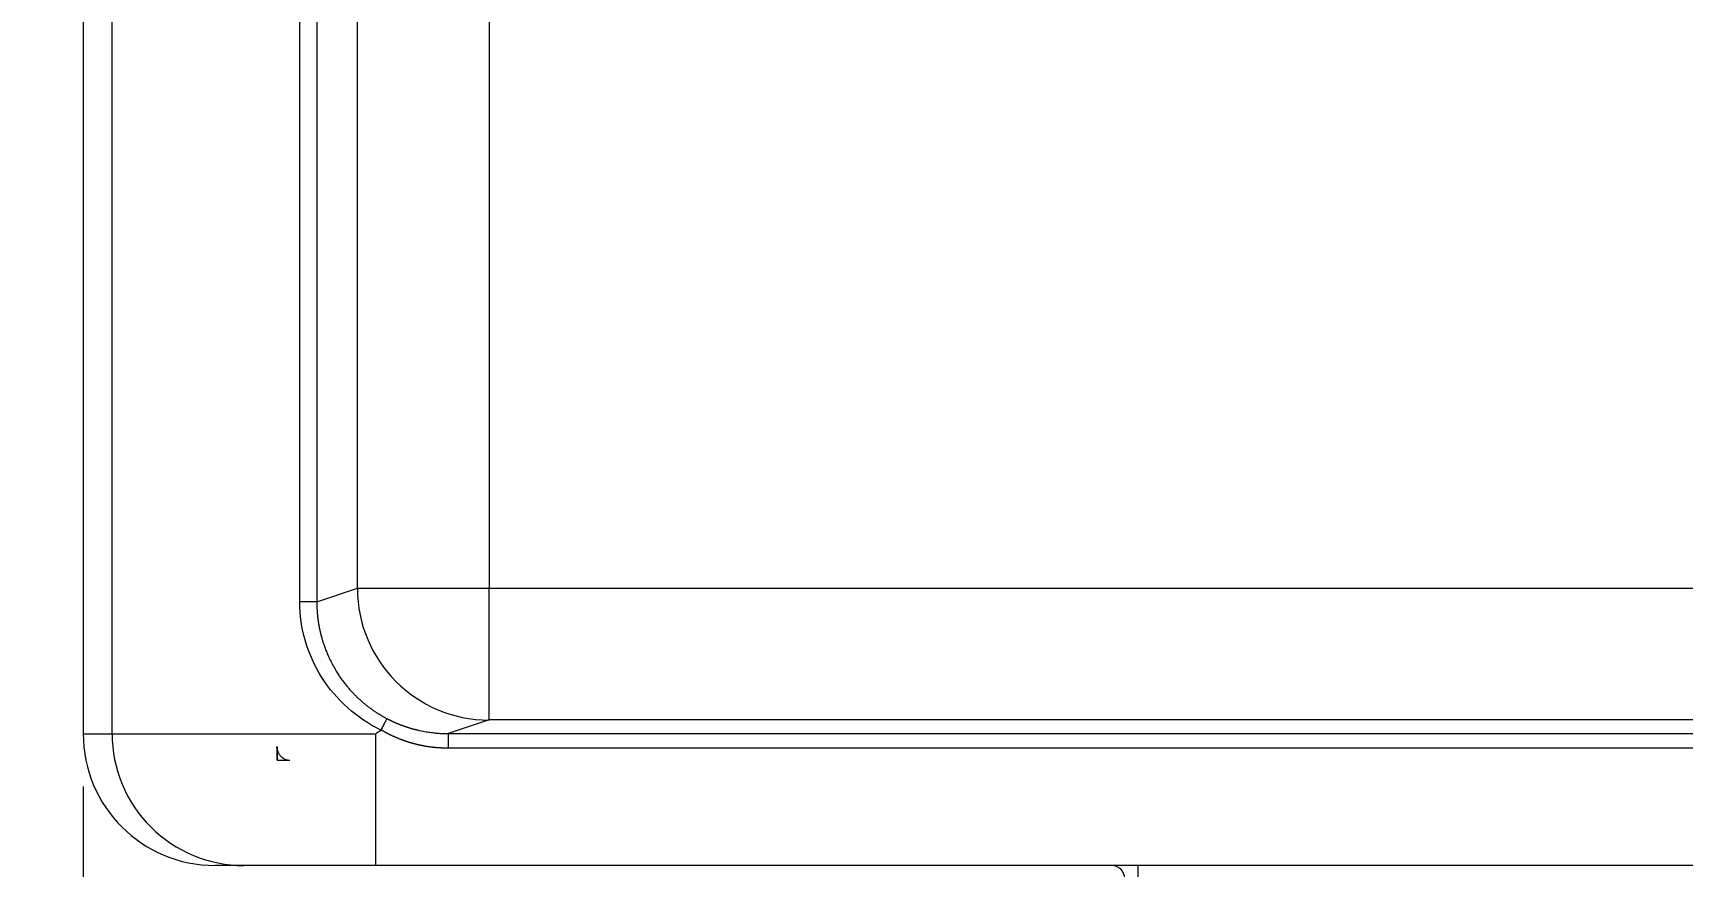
# Model space of a CAD drawing. Extents: x 4791 to 7950, y -873 to 2082.
# Drawn here: x 5465 to 5590.1, y 222.1 to 285.3 of the extents above; entities that cross this region are included whole.
import ezdxf

# ---------------------------------------------------------------- set-up
doc = ezdxf.new("R2010")
doc.units = 0
doc.header["$LTSCALE"] = 3
doc.header["$MEASUREMENT"] = 0
doc.header["$PDMODE"] = 3
doc.header["$PDSIZE"] = -10
doc.layers.get('0').update_dxf_attribs({"linetype": 'CONTINUOUS'})
doc.layers.get('DEFPOINTS').update_dxf_attribs({"linetype": 'CONTINUOUS'})
doc.layers.add('1', color=7, linetype='CONTINUOUS', true_color=0xffffff)
doc.styles.add('Daelim Dimension', font='')
doc.styles.get('Daelim Dimension').set_extended_font_data('나눔고딕')
doc.dimstyles.new('DEFAULT', dxfattribs={"dimscale": 2, "dimtxt": 2, "dimasz": 2, "dimexe": 0, "dimexo": 2, "dimgap": 1, "dimtad": 1, "dimdec": 1, "dimzin": 9, "dimdsep": 46, "dimtxsty": 'Daelim Dimension', "dimcen": 0.5, "dimclrd": 252, "dimclre": 252, "dimclrt": 3, "dimadec": 1, "dimazin": 0, "dimtfac": 1, "dimtdec": 1, "dimtix": 1, "dimtmove": 0, "dimatfit": 3, "dimfxl": 1, "dimtolj": 1, "dimtzin": 1, "dimlwd": 9, "dimlwe": 9, "dimarcsym": 0})

# ---------------------------------------------------------------- blocks, each defined once
blk = doc.blocks.new('*D11')
at = {"color": 5, "lineweight": 9, "ltscale": 0.5, "transparency": 16777216}
for p, q in [((5554.21, 347.13), (5337.81, 347.13)), ((5339.81, 196.63), (5339.81, 339.13)), ((5554.21, 188.63), (5337.81, 188.63))]:
    blk.add_line(p, q, dxfattribs=at)
at = {"color": 5, "ltscale": 0.5, "transparency": 16777216}
for points in [[(5338.48, 339.13), (5341.15, 339.13), (5339.81, 347.13)], [(5338.48, 196.63), (5341.15, 196.63), (5339.81, 188.63)]]:
    blk.add_solid(points, dxfattribs=at)
at = {"layer": 'DEFPOINTS', "color": 0, "ltscale": 0.5, "transparency": 16777216}
for p in [(5339.81, 347.13), (5558.21, 347.13), (5558.21, 188.63)]:
    blk.add_point(p, dxfattribs=at)
at = {"color": 7, "ltscale": 0.5, "transparency": 16777216, "insert": (5326.92, 267.88), "char_height": 20, "attachment_point": 5, "rotation": 90, "style": 'Daelim Dimension'}
blk.add_mtext('\\A1;160', dxfattribs=at)
blk = doc.blocks.new('*D13')
at = {"color": 5, "lineweight": 9, "ltscale": 0.5, "transparency": 16777216}
for p, q in [((6013.8, 229.13), (6013.8, 85.96)), ((5468.8, 228.13), (5468.8, 85.96)), ((5476.8, 87.96), (6005.8, 87.96))]:
    blk.add_line(p, q, dxfattribs=at)
at = {"color": 5, "ltscale": 0.5, "transparency": 16777216}
for points in [[(5476.8, 89.29), (5476.8, 86.62), (5468.8, 87.96)], [(6005.8, 89.29), (6005.8, 86.62), (6013.8, 87.96)]]:
    blk.add_solid(points, dxfattribs=at)
at = {"layer": 'DEFPOINTS', "color": 0, "ltscale": 0.5, "transparency": 16777216}
for p in [(6013.8, 233.13), (5468.8, 232.13), (6013.8, 87.96)]:
    blk.add_point(p, dxfattribs=at)
at = {"color": 7, "ltscale": 0.5, "transparency": 16777216, "insert": (5741.3, 100.73), "char_height": 20, "attachment_point": 5, "style": 'Daelim Dimension'}
blk.add_mtext('\\A1;545', dxfattribs=at)
blk = doc.blocks.new('*D10')
at = {"color": 5, "lineweight": 9, "ltscale": 0.5, "transparency": 16777216}
for p, q in [((5555.8, 334.55), (5406.96, 334.55)), ((5408.96, 326.55), (5408.96, 210.13)), ((5555.8, 202.13), (5406.96, 202.13))]:
    blk.add_line(p, q, dxfattribs=at)
at = {"color": 5, "ltscale": 0.5, "transparency": 16777216}
for points in [[(5407.62, 326.55), (5410.29, 326.55), (5408.96, 334.55)], [(5407.62, 210.13), (5410.29, 210.13), (5408.96, 202.13)]]:
    blk.add_solid(points, dxfattribs=at)
at = {"layer": 'DEFPOINTS', "color": 0, "ltscale": 0.5, "transparency": 16777216}
for p in [(5559.8, 334.55), (5408.96, 202.13), (5559.8, 202.13)]:
    blk.add_point(p, dxfattribs=at)
at = {"color": 7, "ltscale": 0.5, "transparency": 16777216, "insert": (5395.55, 268.34), "char_height": 20, "attachment_point": 5, "rotation": 90, "style": 'Daelim Dimension'}
blk.add_mtext('\\A1;132.5', dxfattribs=at)

msp = doc.modelspace()

# ---------------------------------------------------------------- linework, layer by layer
at = {"layer": '1', "color": 7, "linetype": 'Continuous', "lineweight": 18}
for p, q in [((5468.8, 312.13), (5468.8, 232.13)), ((5483.51, 231.13), (5483.51, 230.13)), ((5483.51, 230.13), (5484.49, 230.13)), ((5480.99, 222.13), (5478.8, 222.13)), ((5490.99, 222.13), (5480.99, 222.13)), ((5792.63, 222.13), (5490.99, 222.13))]:
    msp.add_line(p, q, dxfattribs=at)
at = {"layer": '1', "color": 7, "linetype": 'Continuous', "lineweight": 13}
for p, q in [((5470.99, 232.13), (5470.99, 312.13)), ((5485.23, 242.15), (5485.23, 302.1)), ((5486.52, 302.1), (5486.52, 242.15)), ((5489.6, 243.17), (5489.6, 297.73)), ((5499.59, 297.73), (5499.59, 243.17)), ((5486.52, 242.15), (5489.6, 243.17)), ((5489.6, 243.17), (5499.59, 243.17)), ((5499.59, 243.17), (5617.1, 243.17)), ((5499.59, 233.18), (5499.59, 243.17)), ((5486.52, 242.15), (5485.23, 242.15)), ((5499.59, 233.18), (5496.49, 232.14)), ((5617.1, 233.18), (5499.59, 233.18)), ((5468.8, 232.13), (5470.99, 232.13)), ((5470.99, 232.13), (5490.99, 232.13)), ((5490.99, 222.13), (5490.99, 232.13)), ((5496.49, 232.14), (5792.46, 232.14)), ((5496.49, 232.14), (5496.49, 231.03)), ((5792.48, 231.03), (5496.49, 231.03)), ((5548.82, 222.13), (5548.82, 221.14))]:
    msp.add_line(p, q, dxfattribs=at)
at = {"layer": '1', "color": 7, "linetype": 'Continuous', "lineweight": 18}
msp.add_arc((5546.82, 221.13), 1, 1, 90, dxfattribs=at)
at = {"layer": '1', "color": 7, "linetype": 'Continuous', "lineweight": 13}
for centre, major_axis, ratio, start_param, end_param in [((5499.59, 243.17), (-3.16, 9.49), 0.998478, 1.249746, 2.819629), ((5480.99, 232.13), (0, 10), 0.999848, 1.570796, 3.141593)]:
    msp.add_ellipse(centre, major_axis=major_axis, ratio=ratio, start_param=start_param, end_param=end_param, dxfattribs=at)
at = {"layer": '1', "color": 7, "linetype": 'Continuous', "lineweight": 18}
msp.add_ellipse((5478.8, 232.13), major_axis=(-10, 0), ratio=0.999848, start_param=0, end_param=1.570796, dxfattribs=at)
for points, knots in [([(5491.38, 232.41), (5489.56, 233.31), (5488, 234.69), (5485.82, 238.12), (5485.23, 240.12), (5485.23, 242.15)], [0, 0, 0, 0, 0.5, 0.5, 1, 1, 1, 1]), ([(5486.52, 242.15), (5486.52, 242.13), (5486.52, 242.1), (5486.52, 242.06), (5486.52, 242.01), (5486.52, 241.96), (5486.52, 241.92), (5486.52, 241.87), (5486.53, 241.82), (5486.53, 241.77), (5486.53, 241.73), (5486.53, 241.68), (5486.53, 241.63), (5486.54, 241.58), (5486.54, 241.53), (5486.54, 241.48), (5486.55, 241.44), (5486.55, 241.39), (5486.55, 241.34), (5486.56, 241.29), (5486.56, 241.24), (5486.57, 241.19), (5486.57, 241.14), (5486.58, 241.09), (5486.58, 241.04), (5486.59, 240.99), (5486.59, 240.94), (5486.6, 240.89), (5486.61, 240.83), (5486.61, 240.78), (5486.62, 240.73), (5486.63, 240.68), (5486.63, 240.63), (5486.64, 240.58), (5486.65, 240.52), (5486.66, 240.47), (5486.67, 240.42), (5486.68, 240.37), (5486.69, 240.31), (5486.7, 240.26), (5486.71, 240.21), (5486.72, 240.15), (5486.73, 240.1), (5486.74, 240.05), (5486.75, 239.99), (5486.76, 239.94), (5486.78, 239.89), (5486.79, 239.83), (5486.8, 239.78), (5486.81, 239.72), (5486.83, 239.67), (5486.84, 239.62), (5486.86, 239.56), (5486.87, 239.51), (5486.9, 239.39), (5486.95, 239.22), (5487.03, 238.97), (5487.13, 238.69), (5487.24, 238.39), (5487.38, 238.06), (5487.54, 237.71), (5487.73, 237.35), (5487.9, 237.05), (5488.04, 236.81), (5488.14, 236.66), (5488.23, 236.51), (5488.33, 236.37), (5488.43, 236.23), (5488.53, 236.1), (5488.63, 235.97), (5488.72, 235.85), (5488.82, 235.73), (5488.92, 235.61), (5489.01, 235.5), (5489.1, 235.4), (5489.19, 235.3), (5489.28, 235.21), (5489.37, 235.11), (5489.46, 235.03), (5489.54, 234.94), (5489.62, 234.87), (5489.7, 234.79), (5489.78, 234.73), (5489.85, 234.66), (5489.93, 234.59), (5490, 234.52), (5490.08, 234.46), (5490.16, 234.4), (5490.23, 234.33), (5490.31, 234.27), (5490.39, 234.21), (5490.46, 234.15), (5490.54, 234.1), (5490.62, 234.04), (5490.69, 233.99), (5490.77, 233.93), (5490.85, 233.88), (5490.93, 233.83), (5491, 233.77), (5491.08, 233.72), (5491.16, 233.68), (5491.23, 233.63), (5491.31, 233.58), (5491.39, 233.54), (5491.46, 233.49), (5491.54, 233.45), (5491.62, 233.4), (5491.69, 233.36), (5491.77, 233.32), (5491.82, 233.29), (5491.84, 233.28)], [0, 0, 0, 0, 0.004227, 0.008474, 0.012739, 0.017024, 0.021328, 0.02565, 0.029992, 0.034353, 0.038734, 0.043133, 0.047551, 0.051989, 0.056446, 0.060922, 0.065417, 0.069931, 0.074465, 0.079017, 0.083589, 0.088181, 0.092791, 0.097421, 0.102069, 0.106737, 0.111425, 0.116131, 0.120857, 0.125602, 0.130367, 0.135151, 0.139954, 0.144776, 0.149618, 0.154479, 0.159359, 0.164258, 0.169177, 0.174116, 0.179073, 0.18405, 0.189047, 0.194062, 0.199097, 0.204152, 0.209225, 0.214319, 0.219431, 0.224563, 0.229715, 0.234885, 0.240076, 0.245285, 0.250514, 0.272033, 0.296298, 0.323308, 0.353064, 0.385567, 0.420815, 0.458809, 0.49955, 0.51681, 0.53367, 0.55013, 0.566191, 0.581852, 0.597114, 0.611976, 0.626439, 0.640502, 0.654166, 0.667432, 0.680298, 0.692765, 0.704833, 0.716502, 0.727773, 0.738646, 0.74912, 0.758593, 0.768005, 0.777359, 0.786652, 0.795886, 0.805061, 0.814176, 0.823232, 0.832229, 0.841168, 0.850047, 0.858868, 0.867631, 0.876335, 0.884981, 0.893569, 0.902099, 0.910571, 0.918985, 0.927343, 0.935643, 0.943885, 0.952071, 0.9602, 0.968273, 0.976289, 0.984248, 0.992152, 1, 1, 1, 1]), ([(5491.84, 233.28), (5491.84, 233.28), (5491.84, 233.27), (5491.83, 233.25), (5491.82, 233.23), (5491.79, 233.19), (5491.78, 233.16), (5491.75, 233.1), (5491.73, 233.06), (5491.68, 232.98), (5491.66, 232.93), (5491.61, 232.84), (5491.58, 232.78), (5491.53, 232.68), (5491.5, 232.63), (5491.45, 232.52), (5491.42, 232.47), (5491.39, 232.42)], [0, 0, 0, 0, 0.125, 0.125, 0.25, 0.25, 0.375, 0.375, 0.5, 0.5, 0.625, 0.625, 0.75, 0.75, 0.875, 0.875, 1, 1, 1, 1]), ([(5491.84, 233.28), (5491.86, 233.27), (5491.89, 233.26), (5491.93, 233.24), (5491.97, 233.21), (5492.02, 233.19), (5492.06, 233.17), (5492.11, 233.15), (5492.16, 233.13), (5492.2, 233.1), (5492.25, 233.08), (5492.3, 233.06), (5492.35, 233.03), (5492.4, 233.01), (5492.45, 232.99), (5492.5, 232.97), (5492.55, 232.94), (5492.61, 232.92), (5492.66, 232.9), (5492.71, 232.88), (5492.77, 232.86), (5492.83, 232.83), (5492.88, 232.81), (5492.94, 232.79), (5493, 232.77), (5493.06, 232.75), (5493.12, 232.73), (5493.18, 232.7), (5493.24, 232.68), (5493.3, 232.66), (5493.36, 232.64), (5493.42, 232.62), (5493.49, 232.6), (5493.55, 232.58), (5493.62, 232.56), (5493.68, 232.54), (5493.75, 232.52), (5493.82, 232.5), (5493.89, 232.48), (5493.96, 232.47), (5494.03, 232.45), (5494.15, 232.42), (5494.34, 232.37), (5494.57, 232.33), (5494.8, 232.29), (5495.01, 232.25), (5495.2, 232.23), (5495.39, 232.2), (5495.56, 232.19), (5495.71, 232.17), (5495.86, 232.16), (5495.99, 232.16), (5496.1, 232.15), (5496.21, 232.15), (5496.3, 232.15), (5496.37, 232.14), (5496.43, 232.14), (5496.47, 232.14), (5496.49, 232.14)], [0, 0, 0, 0, 0.00993, 0.019991, 0.030184, 0.040509, 0.050965, 0.061553, 0.072272, 0.083123, 0.094105, 0.105219, 0.116465, 0.127843, 0.139352, 0.150993, 0.162766, 0.174671, 0.186707, 0.198875, 0.211176, 0.223607, 0.236171, 0.248867, 0.261694, 0.274654, 0.287745, 0.300968, 0.314323, 0.32781, 0.341429, 0.35518, 0.369063, 0.383078, 0.397225, 0.411504, 0.425915, 0.440458, 0.455133, 0.46994, 0.484879, 0.499951, 0.552376, 0.601979, 0.648759, 0.692716, 0.73385, 0.772161, 0.807648, 0.840313, 0.870155, 0.897173, 0.921369, 0.942741, 0.96129, 0.977017, 0.98992, 1, 1, 1, 1]), ([(5491.39, 232.42), (5491.39, 232.41), (5491.39, 232.41), (5491.39, 232.41), (5491.38, 232.41), (5491.38, 232.41)], [0, 0, 0, 0, 0.713472, 0.713472, 1, 1, 1, 1]), ([(5483.5, 231.13), (5483.5, 231.06), (5483.51, 230.99), (5483.53, 230.9), (5483.54, 230.86), (5483.55, 230.82), (5483.56, 230.8), (5483.57, 230.77), (5483.58, 230.75), (5483.61, 230.68), (5483.64, 230.62), (5483.69, 230.55), (5483.7, 230.54), (5483.71, 230.51), (5483.73, 230.5), (5483.76, 230.46), (5483.8, 230.41), (5483.85, 230.37), (5483.89, 230.34), (5483.9, 230.33), (5483.93, 230.31), (5483.94, 230.3), (5484.01, 230.25), (5484.06, 230.22), (5484.15, 230.19), (5484.18, 230.18), (5484.23, 230.16), (5484.24, 230.16), (5484.28, 230.15), (5484.29, 230.15), (5484.37, 230.13), (5484.43, 230.13), (5484.49, 230.13)], [0, 0, 0, 0, 0.125, 0.125, 0.1875, 0.1875, 0.21875, 0.21875, 0.25, 0.25, 0.375, 0.375, 0.40625, 0.40625, 0.4375, 0.4375, 0.5, 0.5625, 0.5625, 0.59375, 0.59375, 0.625, 0.625, 0.75, 0.75, 0.8125, 0.8125, 0.84375, 0.84375, 0.875, 0.875, 1, 1, 1, 1])]:
    msp.add_open_spline(points, degree=3, knots=knots, dxfattribs=at)
for points in [[(5490.99, 232.13), (5491.12, 232.22), (5491.25, 232.31), (5491.38, 232.41)], [(5483.51, 231.13), (5483.51, 231.13), (5483.51, 231.13), (5483.5, 231.13)], [(5483.51, 230.13), (5483.51, 230.46), (5483.51, 230.79), (5483.5, 231.13)]]:
    msp.add_open_spline(points, degree=3, dxfattribs=at)
at = {"layer": '1', "color": 7, "linetype": 'Continuous', "lineweight": 13}
msp.add_open_spline([(5496.49, 231.03), (5496.47, 231.03), (5496.44, 231.03), (5496.39, 231.03), (5496.34, 231.04), (5496.29, 231.04), (5496.24, 231.04), (5496.19, 231.04), (5496.14, 231.04), (5496.09, 231.04), (5496.04, 231.04), (5495.99, 231.05), (5495.94, 231.05), (5495.89, 231.05), (5495.84, 231.05), (5495.79, 231.06), (5495.74, 231.06), (5495.69, 231.07), (5495.64, 231.07), (5495.59, 231.07), (5495.54, 231.08), (5495.49, 231.08), (5495.44, 231.09), (5495.39, 231.09), (5495.34, 231.1), (5495.29, 231.1), (5495.24, 231.11), (5495.19, 231.12), (5495.14, 231.12), (5495.09, 231.13), (5495.05, 231.14), (5495, 231.14), (5494.95, 231.15), (5494.9, 231.16), (5494.85, 231.17), (5494.8, 231.17), (5494.75, 231.18), (5494.7, 231.19), (5494.66, 231.2), (5494.61, 231.21), (5494.56, 231.22), (5494.51, 231.23), (5494.46, 231.24), (5494.41, 231.25), (5494.37, 231.26), (5494.32, 231.27), (5494.27, 231.28), (5494.22, 231.29), (5494.17, 231.3), (5494.13, 231.31), (5494.08, 231.32), (5494.03, 231.34), (5493.98, 231.35), (5493.93, 231.36), (5493.89, 231.37), (5493.84, 231.39), (5493.79, 231.4), (5493.74, 231.41), (5493.7, 231.43), (5493.65, 231.44), (5493.6, 231.45), (5493.55, 231.47), (5493.51, 231.48), (5493.46, 231.5), (5493.41, 231.51), (5493.37, 231.53), (5493.32, 231.54), (5493.27, 231.56), (5493.23, 231.58), (5493.18, 231.59), (5493.13, 231.61), (5493.08, 231.63), (5493.04, 231.64), (5492.99, 231.66), (5492.94, 231.68), (5492.9, 231.7), (5492.85, 231.71), (5492.81, 231.73), (5492.76, 231.75), (5492.71, 231.77), (5492.67, 231.79), (5492.62, 231.81), (5492.57, 231.83), (5492.53, 231.85), (5492.48, 231.87), (5492.44, 231.89), (5492.39, 231.91), (5492.34, 231.93), (5492.3, 231.95), (5492.25, 231.97), (5492.21, 231.99), (5492.16, 232.01), (5492.12, 232.03), (5492.07, 232.06), (5492.03, 232.08), (5491.98, 232.1), (5491.93, 232.12), (5491.89, 232.15), (5491.84, 232.17), (5491.8, 232.19), (5491.75, 232.22), (5491.71, 232.24), (5491.66, 232.27), (5491.62, 232.29), (5491.57, 232.32), (5491.53, 232.34), (5491.48, 232.37), (5491.44, 232.39), (5491.41, 232.41), (5491.39, 232.42)], degree=3, knots=[0, 0, 0, 0, 0.009455, 0.0189, 0.028335, 0.037761, 0.047177, 0.056584, 0.065982, 0.075372, 0.084752, 0.094125, 0.10349, 0.112846, 0.122196, 0.131537, 0.140872, 0.1502, 0.159521, 0.168835, 0.178144, 0.187446, 0.196743, 0.206033, 0.215319, 0.2246, 0.233875, 0.243146, 0.252413, 0.261675, 0.270934, 0.280189, 0.28944, 0.298688, 0.307933, 0.317176, 0.326415, 0.335653, 0.344888, 0.354121, 0.363353, 0.372584, 0.381813, 0.391041, 0.400269, 0.409496, 0.418724, 0.427951, 0.437178, 0.446406, 0.455634, 0.464864, 0.474095, 0.483327, 0.49256, 0.501796, 0.511034, 0.520274, 0.529517, 0.538762, 0.548011, 0.557263, 0.566518, 0.575777, 0.585041, 0.594308, 0.60358, 0.612856, 0.622138, 0.631424, 0.640716, 0.650013, 0.659317, 0.668626, 0.677942, 0.687264, 0.696593, 0.705929, 0.715272, 0.724622, 0.73398, 0.743346, 0.75272, 0.762102, 0.771493, 0.780893, 0.790302, 0.799719, 0.809146, 0.818583, 0.82803, 0.837487, 0.846954, 0.856431, 0.86592, 0.875419, 0.884929, 0.894451, 0.903984, 0.913529, 0.923086, 0.932656, 0.942237, 0.951832, 0.961439, 0.971059, 0.980692, 0.990339, 1, 1, 1, 1], dxfattribs=at)

# ---------------------------------------------------------------- dimensions: what is measured, and where the dimension line sits
at = {"color": 5, "ltscale": 0.5}
for base, p1, p2, text, picture, middle in [((5339.81, 347.13), (5558.21, 188.63), (5558.21, 347.13), '160', '*D11', (5326.92, 267.88)), ((5408.96, 202.13), (5559.8, 334.55), (5559.8, 202.13), '<>.5', '*D10', (5395.55, 268.34))]:
    dim = msp.add_linear_dim(base=base, p1=p1, p2=p2, angle=90, text=text, dimstyle='DEFAULT', override={"dimtxt": 10, "dimasz": 4, "dimexe": 1, "dimdec": 0, "dimclrd": 5, "dimclre": 5, "dimclrt": 7}, dxfattribs=at)
    dim.commit()
    dim.dimension.update_dxf_attribs({"geometry": picture, "text_midpoint": middle})
dim = msp.add_linear_dim(base=(6013.8, 87.96), p1=(5468.8, 232.13), p2=(6013.8, 233.13), dimstyle='DEFAULT', override={"dimtxt": 10, "dimasz": 4, "dimexe": 1, "dimdec": 0, "dimclrd": 5, "dimclre": 5, "dimclrt": 7}, dxfattribs=at)
dim.commit()
dim.dimension.update_dxf_attribs({"geometry": '*D13', "text_midpoint": (5741.3, 100.73)})

doc.saveas('drawing.dxf')
